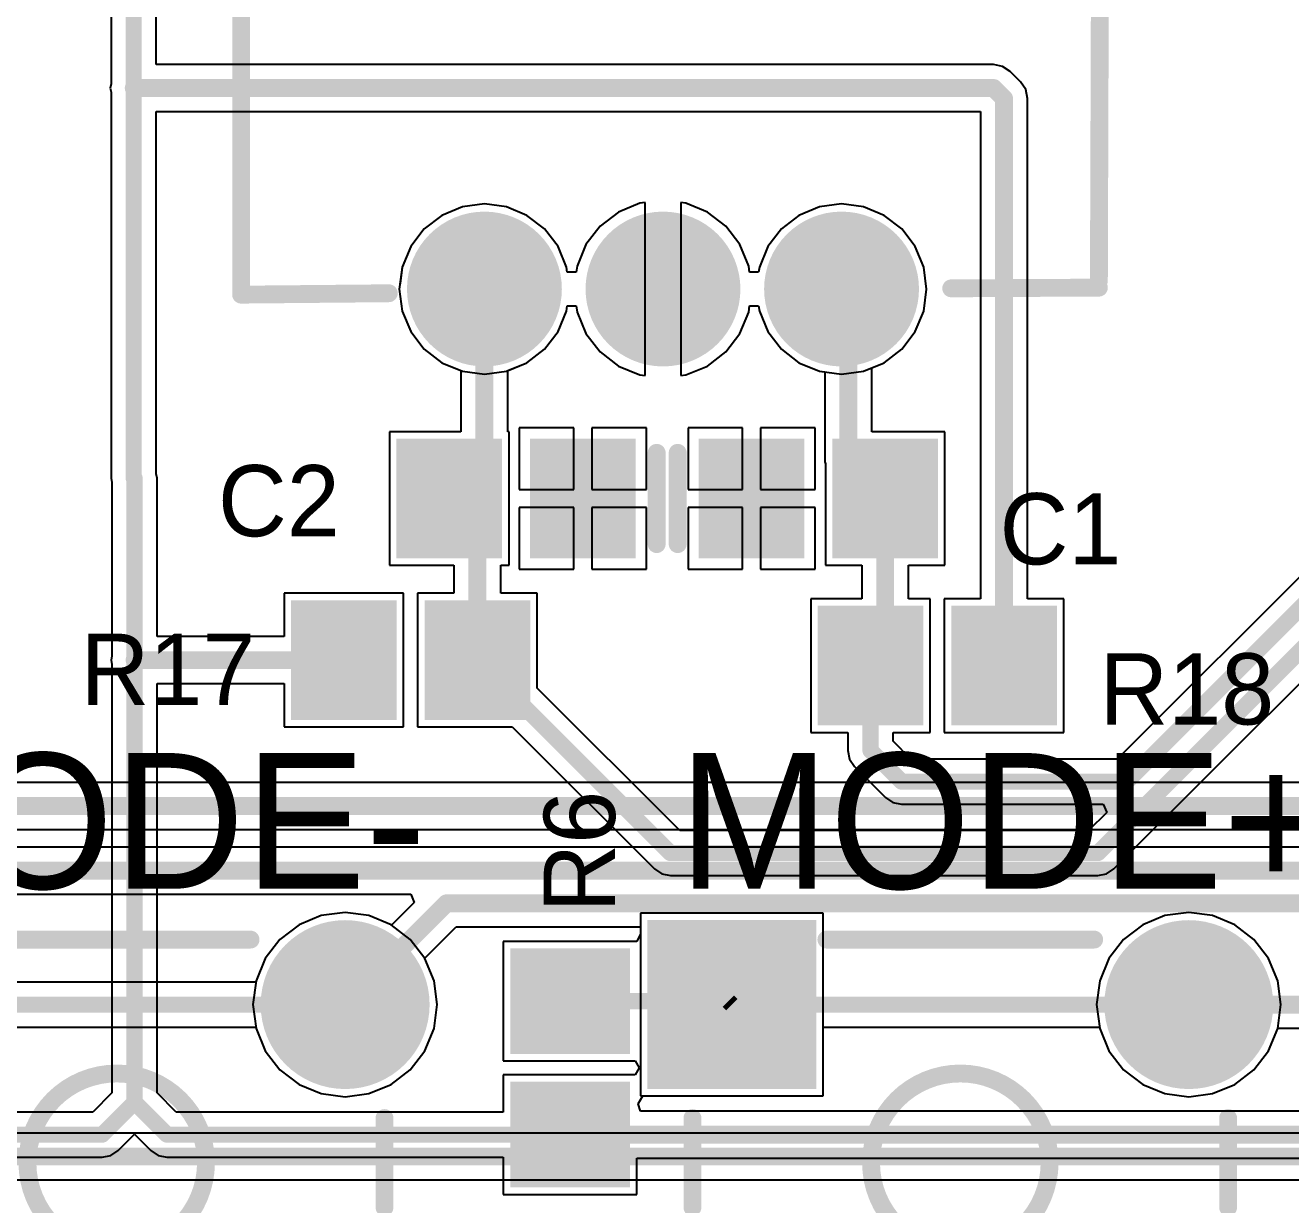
# Model space of a CAD drawing. Header units: millimetres. Extents: x -0.4 to 7.76, y -3.34 to 0.42.
# Drawn here: x 1.237 to 1.946, y -1.995 to -1.334 of the extents above; entities that cross this region are included whole.
import ezdxf

# ---------------------------------------------------------------- set-up
doc = ezdxf.new("R2010")
doc.units = ezdxf.units.MM
doc.header["$MEASUREMENT"] = 0
for name, color, linetype in [('BottomLayer', 5, 'Continuous'), ('BottomSolder', 6, 'Continuous'), ('MultiLayer', 9, 'Continuous'), ('PadHoleLayer', 156, 'Continuous'), ('TopLayer', 1, 'Continuous'), ('TopOverlay', 2, 'Continuous'), ('TopPaste', 8, 'Continuous'), ('TopSolder', 216, 'Continuous')]:
    doc.layers.add(name, color=color, linetype=linetype)

# ---------------------------------------------------------------- blocks, each defined once
blk = doc.blocks.new('PTS645SK50LFS_10')
at = {"layer": 'BottomLayer', "const_width": 0.04331}
for points in [[(0.1063, 0.08858, 1), (0.14961, 0.08858, 1)], [(-0.14961, -0.08858, 1), (-0.1063, -0.08858, 1)], [(0.1063, -0.08858, 1), (0.14961, -0.08858, 1)]]:
    blk.add_lwpolyline(points, format="xyb", close=True, dxfattribs=at)
at = {"layer": 'BottomLayer'}
blk.add_solid([(-0.17126, 0.04528), (-0.08465, 0.04528), (-0.17126, 0.13189), (-0.08465, 0.13189)], dxfattribs=at)
at = {"layer": 'BottomSolder', "const_width": 0.04731}
for points in [[(0.1043, 0.08858, 1), (0.15161, 0.08858, 1)], [(-0.15161, -0.08858, 1), (-0.1043, -0.08858, 1)], [(0.1043, -0.08858, 1), (0.15161, -0.08858, 1)]]:
    blk.add_lwpolyline(points, format="xyb", close=True, dxfattribs=at)
at = {"layer": 'BottomSolder'}
blk.add_solid([(-0.17526, 0.04128), (-0.08065, 0.04128), (-0.17526, 0.13589), (-0.08065, 0.13589)], dxfattribs=at)
at = {"layer": 'MultiLayer', "const_width": 0.04331}
for points in [[(0.1063, 0.08858, 1), (0.14961, 0.08858, 1)], [(-0.14961, -0.08858, 1), (-0.1063, -0.08858, 1)], [(0.1063, -0.08858, 1), (0.14961, -0.08858, 1)]]:
    blk.add_lwpolyline(points, format="xyb", close=True, dxfattribs=at)
at = {"layer": 'MultiLayer'}
blk.add_solid([(-0.17126, 0.04528), (-0.08465, 0.04528), (-0.17126, 0.13189), (-0.08465, 0.13189)], dxfattribs=at)
at = {"layer": 'PadHoleLayer', "const_width": 0.01969}
for points in [[(-0.1378, 0.08858, 1), (-0.11811, 0.08858, 1)], [(0.11811, 0.08858, 1), (0.1378, 0.08858, 1)], [(-0.1378, -0.08858, 1), (-0.11811, -0.08858, 1)], [(0.11811, -0.08858, 1), (0.1378, -0.08858, 1)]]:
    blk.add_lwpolyline(points, format="xyb", close=True, dxfattribs=at)
at = {"layer": 'TopLayer', "const_width": 0.04331}
for points in [[(0.1063, 0.08858, 1), (0.14961, 0.08858, 1)], [(-0.14961, -0.08858, 1), (-0.1063, -0.08858, 1)], [(0.1063, -0.08858, 1), (0.14961, -0.08858, 1)]]:
    blk.add_lwpolyline(points, format="xyb", close=True, dxfattribs=at)
at = {"layer": 'TopLayer'}
blk.add_solid([(-0.17126, 0.04528), (-0.08465, 0.04528), (-0.17126, 0.13189), (-0.08465, 0.13189)], dxfattribs=at)
at = {"layer": 'TopOverlay', "const_width": 0.01}
for points in [[(-0.07498, 0.125), (0.07498, 0.125)], [(-0.14999, -0.02501), (-0.14999, 0.02501)], [(0.14999, -0.02501), (0.14999, 0.02501)], [(-0.07498, -0.12498), (0.07498, -0.12498)]]:
    blk.add_lwpolyline(points, dxfattribs=at)
at = {"layer": 'TopOverlay'}
for points, const_width in [([(-0.07748, 0.125, 1), (-0.07248, 0.125, 1)], 0.005), ([(0.07248, 0.125, 1), (0.07748, 0.125, 1)], 0.005), ([(0.05002, -0.00001, 1), (-0.04998, -0.00001, 1)], 0.01), ([(-0.15249, 0.02501, 1), (-0.14749, 0.02501, 1)], 0.005), ([(0.14749, 0.02501, 1), (0.15249, 0.02501, 1)], 0.005), ([(-0.05248, -0.00001, 1), (-0.04748, -0.00001, 1)], 0.005), ([(0.04752, -0.00001, 1), (0.05252, -0.00001, 1)], 0.005), ([(-0.15249, -0.02501, 1), (-0.14749, -0.02501, 1)], 0.005), ([(0.14749, -0.02501, 1), (0.15249, -0.02501, 1)], 0.005), ([(-0.07748, -0.12498, 1), (-0.07248, -0.12498, 1)], 0.005), ([(0.07248, -0.12498, 1), (0.07748, -0.12498, 1)], 0.005)]:
    blk.add_lwpolyline(points, format="xyb", close=True, dxfattribs=dict(at, const_width=const_width))
at = {"layer": 'TopSolder', "const_width": 0.04731}
for points in [[(0.1043, 0.08858, 1), (0.15161, 0.08858, 1)], [(-0.15161, -0.08858, 1), (-0.1043, -0.08858, 1)], [(0.1043, -0.08858, 1), (0.15161, -0.08858, 1)]]:
    blk.add_lwpolyline(points, format="xyb", close=True, dxfattribs=at)
at = {"layer": 'TopSolder'}
blk.add_solid([(-0.17526, 0.04128), (-0.08065, 0.04128), (-0.17526, 0.13589), (-0.08065, 0.13589)], dxfattribs=at)
blk = doc.blocks.new('PEC12_16')
at = {"layer": 'BottomLayer', "const_width": 0.03937}
for points in [[(-0.11575, 0.2875, 1), (-0.07638, 0.2875, 1)], [(-0.01575, 0.2875, 1), (0.02362, 0.2875, 1)], [(0.08425, 0.2875, 1), (0.12362, 0.2875, 1)], [(-0.11575, -0.2875, 1), (-0.07638, -0.2875, 1)], [(0.08425, -0.2875, 1), (0.12362, -0.2875, 1)]]:
    blk.add_lwpolyline(points, format="xyb", close=True, dxfattribs=at)
at = {"layer": 'BottomLayer'}
for points in [[(-0.28937, -0.06171), (-0.19094, -0.06171), (-0.28937, 0.03671), (-0.19094, 0.03671)], [(0.19094, -0.06171), (0.28937, -0.06171), (0.19094, 0.03671), (0.28937, 0.03671)]]:
    blk.add_solid(points, dxfattribs=at)
at = {"layer": 'BottomSolder', "const_width": 0.04337}
for points in [[(-0.11775, 0.2875, 1), (-0.07438, 0.2875, 1)], [(-0.01775, 0.2875, 1), (0.02562, 0.2875, 1)], [(0.08225, 0.2875, 1), (0.12562, 0.2875, 1)], [(-0.11775, -0.2875, 1), (-0.07438, -0.2875, 1)], [(0.08225, -0.2875, 1), (0.12562, -0.2875, 1)]]:
    blk.add_lwpolyline(points, format="xyb", close=True, dxfattribs=at)
at = {"layer": 'BottomSolder'}
for points in [[(-0.29337, -0.06571), (-0.18694, -0.06571), (-0.29337, 0.04071), (-0.18694, 0.04071)], [(0.18694, -0.06571), (0.29337, -0.06571), (0.18694, 0.04071), (0.29337, 0.04071)]]:
    blk.add_solid(points, dxfattribs=at)
at = {"layer": 'MultiLayer', "const_width": 0.03937}
for points in [[(-0.11575, 0.2875, 1), (-0.07638, 0.2875, 1)], [(-0.01575, 0.2875, 1), (0.02362, 0.2875, 1)], [(0.08425, 0.2875, 1), (0.12362, 0.2875, 1)], [(-0.11575, -0.2875, 1), (-0.07638, -0.2875, 1)], [(0.08425, -0.2875, 1), (0.12362, -0.2875, 1)]]:
    blk.add_lwpolyline(points, format="xyb", close=True, dxfattribs=at)
at = {"layer": 'MultiLayer'}
for points in [[(-0.28937, -0.06171), (-0.19094, -0.06171), (-0.28937, 0.03671), (-0.19094, 0.03671)], [(0.19094, -0.06171), (0.28937, -0.06171), (0.19094, 0.03671), (0.28937, 0.03671)]]:
    blk.add_solid(points, dxfattribs=at)
at = {"layer": 'PadHoleLayer', "const_width": 0.02165}
for points in [[(-0.10689, 0.2875, 1), (-0.08524, 0.2875, 1)], [(-0.00689, 0.2875, 1), (0.01476, 0.2875, 1)], [(0.09311, 0.2875, 1), (0.11476, 0.2875, 1)], [(-0.10689, -0.2875, 1), (-0.08524, -0.2875, 1)], [(0.09311, -0.2875, 1), (0.11476, -0.2875, 1)]]:
    blk.add_lwpolyline(points, format="xyb", close=True, dxfattribs=at)
at = {"layer": 'PadHoleLayer', "const_width": 0.01969}
for points in [[(-0.23031, -0.04203), (-0.25, -0.04203), (-0.25, 0.01703), (-0.23031, 0.01703)], [(0.25, -0.04203), (0.23031, -0.04203), (0.23031, 0.01703), (0.25, 0.01703)]]:
    blk.add_lwpolyline(points, close=True, dxfattribs=at)
at = {"layer": 'TopLayer', "const_width": 0.03937}
for points in [[(-0.11575, 0.2875, 1), (-0.07638, 0.2875, 1)], [(-0.01575, 0.2875, 1), (0.02362, 0.2875, 1)], [(0.08425, 0.2875, 1), (0.12362, 0.2875, 1)], [(-0.11575, -0.2875, 1), (-0.07638, -0.2875, 1)], [(0.08425, -0.2875, 1), (0.12362, -0.2875, 1)]]:
    blk.add_lwpolyline(points, format="xyb", close=True, dxfattribs=at)
at = {"layer": 'TopLayer'}
for points in [[(-0.28937, -0.06171), (-0.19094, -0.06171), (-0.28937, 0.03671), (-0.19094, 0.03671)], [(0.19094, -0.06171), (0.28937, -0.06171), (0.19094, 0.03671), (0.28937, 0.03671)]]:
    blk.add_solid(points, dxfattribs=at)
at = {"layer": 'TopOverlay', "const_width": 0.01}
for points in [[(-0.23624, 0.28673), (-0.24018, 0.28673)], [(-0.15748, 0.28712), (-0.23624, 0.28673)], [(0.24018, 0.29065), (0.15748, 0.28987)], [(0.24018, 0.29065), (0.24018, 0.05906)], [(-0.24018, 0.28281), (-0.24093, 0.05906)], [(-0.23977, -0.08661), (-0.24018, -0.2881)], [(0.24093, -0.08661), (0.24018, -0.2881)], [(-0.15748, -0.2881), (-0.24018, -0.2881)], [(0.03937, -0.2881), (-0.0315, -0.2881)], [(0.24018, -0.2881), (0.16929, -0.2881)]]:
    blk.add_lwpolyline(points, dxfattribs=at)
at = {"layer": 'TopOverlay'}
for points, const_width in [([(-0.24268, 0.28673, 1), (-0.23768, 0.28673, 1)], 0.005), ([(-0.23874, 0.28673, 1), (-0.23374, 0.28673, 1)], 0.005), ([(-0.23874, 0.28673, 1), (-0.23374, 0.28673, 1)], 0.005), ([(-0.15998, 0.28712, 1), (-0.15498, 0.28712, 1)], 0.005), ([(0.15498, 0.28987, 1), (0.15998, 0.28987, 1)], 0.005), ([(0.23768, 0.29065, 1), (0.24268, 0.29065, 1)], 0.005), ([(0.23768, 0.29065, 1), (0.24268, 0.29065, 1)], 0.005), ([(-0.24268, 0.28281, 1), (-0.23768, 0.28281, 1)], 0.005), ([(-0.24343, 0.05906, 1), (-0.23843, 0.05906, 1)], 0.005), ([(0.07722, -0.0133, 1), (-0.07242, -0.0133, 1)], 0.01), ([(0.23768, 0.05906, 1), (0.24268, 0.05906, 1)], 0.005), ([(-0.07492, -0.0133, 1), (-0.06992, -0.0133, 1)], 0.005), ([(0.07472, -0.0133, 1), (0.07972, -0.0133, 1)], 0.005), ([(-0.24227, -0.08661, 1), (-0.23727, -0.08661, 1)], 0.005), ([(0.23843, -0.08661, 1), (0.24343, -0.08661, 1)], 0.005), ([(-0.24268, -0.2881, 1), (-0.23768, -0.2881, 1)], 0.005), ([(-0.24268, -0.2881, 1), (-0.23768, -0.2881, 1)], 0.005), ([(-0.15998, -0.2881, 1), (-0.15498, -0.2881, 1)], 0.005), ([(-0.034, -0.2881, 1), (-0.029, -0.2881, 1)], 0.005), ([(0.03687, -0.2881, 1), (0.04187, -0.2881, 1)], 0.005), ([(0.16679, -0.2881, 1), (0.17179, -0.2881, 1)], 0.005), ([(0.23768, -0.2881, 1), (0.24268, -0.2881, 1)], 0.005), ([(0.23768, -0.2881, 1), (0.24268, -0.2881, 1)], 0.005)]:
    blk.add_lwpolyline(points, format="xyb", close=True, dxfattribs=dict(at, const_width=const_width))
at = {"layer": 'TopSolder', "const_width": 0.04337}
for points in [[(-0.11775, 0.2875, 1), (-0.07438, 0.2875, 1)], [(-0.01775, 0.2875, 1), (0.02562, 0.2875, 1)], [(0.08225, 0.2875, 1), (0.12562, 0.2875, 1)], [(-0.11775, -0.2875, 1), (-0.07438, -0.2875, 1)], [(0.08225, -0.2875, 1), (0.12562, -0.2875, 1)]]:
    blk.add_lwpolyline(points, format="xyb", close=True, dxfattribs=at)
at = {"layer": 'TopSolder'}
for points in [[(-0.29337, -0.06571), (-0.18694, -0.06571), (-0.29337, 0.04071), (-0.18694, 0.04071)], [(0.18694, -0.06571), (0.29337, -0.06571), (0.18694, 0.04071), (0.29337, 0.04071)]]:
    blk.add_solid(points, dxfattribs=at)
blk = doc.blocks.new('CAP_0805_22')
at = {"layer": 'TopLayer'}
for points in [[(-0.05511, -0.02953), (-0.00392, -0.02953), (-0.05511, 0.02953), (-0.00392, 0.02953)], [(0.0197, -0.02953), (0.07088, -0.02953), (0.0197, 0.02953), (0.07088, 0.02953)]]:
    blk.add_solid(points, dxfattribs=at)
at = {"layer": 'TopOverlay', "const_width": 0.01}
blk.add_lwpolyline([(-0.07088, -0.02557), (-0.07088, 0.02557)], dxfattribs=at)
at = {"layer": 'TopOverlay', "const_width": 0.005}
for points in [[(-0.07338, 0.02557, 1), (-0.06838, 0.02557, 1)], [(-0.07338, -0.02557, 1), (-0.06838, -0.02557, 1)]]:
    blk.add_lwpolyline(points, format="xyb", close=True, dxfattribs=at)
at = {"layer": 'TopPaste'}
for points in [[(-0.05511, -0.02953), (-0.00392, -0.02953), (-0.05511, 0.02953), (-0.00392, 0.02953)], [(0.0197, -0.02953), (0.07088, -0.02953), (0.0197, 0.02953), (0.07088, 0.02953)]]:
    blk.add_solid(points, dxfattribs=at)
at = {"layer": 'TopSolder'}
for points in [[(-0.05911, -0.03353), (0.00008, -0.03353), (-0.05911, 0.03353), (0.00008, 0.03353)], [(0.0157, -0.03353), (0.07488, -0.03353), (0.0157, 0.03353), (0.07488, 0.03353)]]:
    blk.add_solid(points, dxfattribs=at)
blk = doc.blocks.new('RES_0805_24')
at = {"layer": 'TopLayer'}
for points in [[(-0.06299, -0.02953), (-0.01181, -0.02953), (-0.06299, 0.02953), (-0.01181, 0.02953)], [(0.01181, -0.02953), (0.06299, -0.02953), (0.01181, 0.02953), (0.06299, 0.02953)]]:
    blk.add_solid(points, dxfattribs=at)
at = {"layer": 'TopPaste'}
for points in [[(-0.06299, -0.02953), (-0.01181, -0.02953), (-0.06299, 0.02953), (-0.01181, 0.02953)], [(0.01181, -0.02953), (0.06299, -0.02953), (0.01181, 0.02953), (0.06299, 0.02953)]]:
    blk.add_solid(points, dxfattribs=at)
at = {"layer": 'TopSolder'}
for points in [[(-0.06699, -0.03353), (-0.00781, -0.03353), (-0.06699, 0.03353), (-0.00781, 0.03353)], [(0.00781, -0.03353), (0.06699, -0.03353), (0.00781, 0.03353), (0.06699, 0.03353)]]:
    blk.add_solid(points, dxfattribs=at)
blk = doc.blocks.new('PTS645SK50LFS_48')
at = {"layer": 'BottomLayer', "const_width": 0.04331}
for points in [[(0.1063, 0.08858, 1), (0.14961, 0.08858, 1)], [(-0.14961, -0.08858, 1), (-0.1063, -0.08858, 1)], [(0.1063, -0.08858, 1), (0.14961, -0.08858, 1)]]:
    blk.add_lwpolyline(points, format="xyb", close=True, dxfattribs=at)
at = {"layer": 'BottomLayer'}
blk.add_solid([(-0.17126, 0.04528), (-0.08464, 0.04528), (-0.17126, 0.13189), (-0.08464, 0.13189)], dxfattribs=at)
at = {"layer": 'BottomSolder', "const_width": 0.04731}
for points in [[(0.1043, 0.08858, 1), (0.15161, 0.08858, 1)], [(-0.15161, -0.08858, 1), (-0.1043, -0.08858, 1)], [(0.1043, -0.08858, 1), (0.15161, -0.08858, 1)]]:
    blk.add_lwpolyline(points, format="xyb", close=True, dxfattribs=at)
at = {"layer": 'BottomSolder'}
blk.add_solid([(-0.17526, 0.04128), (-0.08064, 0.04128), (-0.17526, 0.13589), (-0.08064, 0.13589)], dxfattribs=at)
at = {"layer": 'MultiLayer', "const_width": 0.04331}
for points in [[(0.1063, 0.08858, 1), (0.14961, 0.08858, 1)], [(-0.14961, -0.08858, 1), (-0.1063, -0.08858, 1)], [(0.1063, -0.08858, 1), (0.14961, -0.08858, 1)]]:
    blk.add_lwpolyline(points, format="xyb", close=True, dxfattribs=at)
at = {"layer": 'MultiLayer'}
blk.add_solid([(-0.17126, 0.04528), (-0.08464, 0.04528), (-0.17126, 0.13189), (-0.08464, 0.13189)], dxfattribs=at)
at = {"layer": 'PadHoleLayer', "const_width": 0.01969}
for points in [[(-0.13779, 0.08858, 1), (-0.11811, 0.08858, 1)], [(0.11811, 0.08858, 1), (0.13779, 0.08858, 1)], [(-0.1378, -0.08858, 1), (-0.11811, -0.08858, 1)], [(0.11811, -0.08858, 1), (0.1378, -0.08858, 1)]]:
    blk.add_lwpolyline(points, format="xyb", close=True, dxfattribs=at)
at = {"layer": 'TopLayer', "const_width": 0.04331}
for points in [[(0.1063, 0.08858, 1), (0.14961, 0.08858, 1)], [(-0.14961, -0.08858, 1), (-0.1063, -0.08858, 1)], [(0.1063, -0.08858, 1), (0.14961, -0.08858, 1)]]:
    blk.add_lwpolyline(points, format="xyb", close=True, dxfattribs=at)
at = {"layer": 'TopLayer'}
blk.add_solid([(-0.17126, 0.04528), (-0.08464, 0.04528), (-0.17126, 0.13189), (-0.08464, 0.13189)], dxfattribs=at)
at = {"layer": 'TopOverlay', "const_width": 0.01}
for points in [[(-0.07498, 0.125), (0.07498, 0.125)], [(-0.14999, -0.02501), (-0.14999, 0.02501)], [(0.14999, -0.02501), (0.14999, 0.02501)], [(-0.07498, -0.12498), (0.07498, -0.12498)]]:
    blk.add_lwpolyline(points, dxfattribs=at)
at = {"layer": 'TopOverlay'}
for points, const_width in [([(-0.07748, 0.125, 1), (-0.07248, 0.125, 1)], 0.005), ([(0.07248, 0.125, 1), (0.07748, 0.125, 1)], 0.005), ([(0.05002, -0.00001, 1), (-0.04998, -0.00001, 1)], 0.01), ([(-0.15249, 0.02501, 1), (-0.14749, 0.02501, 1)], 0.005), ([(0.14749, 0.02501, 1), (0.15249, 0.02501, 1)], 0.005), ([(-0.05248, -0.00001, 1), (-0.04748, -0.00001, 1)], 0.005), ([(0.04752, -0.00001, 1), (0.05252, -0.00001, 1)], 0.005), ([(-0.15249, -0.02501, 1), (-0.14749, -0.02501, 1)], 0.005), ([(0.14749, -0.02501, 1), (0.15249, -0.02501, 1)], 0.005), ([(-0.07748, -0.12498, 1), (-0.07248, -0.12498, 1)], 0.005), ([(0.07248, -0.12498, 1), (0.07748, -0.12498, 1)], 0.005)]:
    blk.add_lwpolyline(points, format="xyb", close=True, dxfattribs=dict(at, const_width=const_width))
at = {"layer": 'TopSolder', "const_width": 0.04731}
for points in [[(0.1043, 0.08858, 1), (0.15161, 0.08858, 1)], [(-0.15161, -0.08858, 1), (-0.1043, -0.08858, 1)], [(0.1043, -0.08858, 1), (0.15161, -0.08858, 1)]]:
    blk.add_lwpolyline(points, format="xyb", close=True, dxfattribs=at)
at = {"layer": 'TopSolder'}
blk.add_solid([(-0.17526, 0.04128), (-0.08064, 0.04128), (-0.17526, 0.13589), (-0.08064, 0.13589)], dxfattribs=at)
blk = doc.blocks.new('CAP_0805_50')
at = {"layer": 'TopLayer'}
for points in [[(-0.05511, -0.02953), (-0.00393, -0.02953), (-0.05511, 0.02953), (-0.00393, 0.02953)], [(0.0197, -0.02953), (0.07088, -0.02953), (0.0197, 0.02953), (0.07088, 0.02953)]]:
    blk.add_solid(points, dxfattribs=at)
at = {"layer": 'TopOverlay', "const_width": 0.01}
blk.add_lwpolyline([(-0.07088, 0.02557), (-0.07088, -0.02557)], dxfattribs=at)
at = {"layer": 'TopOverlay', "const_width": 0.005}
for points in [[(-0.07338, 0.02557, 1), (-0.06838, 0.02557, 1)], [(-0.07338, -0.02557, 1), (-0.06838, -0.02557, 1)]]:
    blk.add_lwpolyline(points, format="xyb", close=True, dxfattribs=at)
at = {"layer": 'TopPaste'}
for points in [[(-0.05511, -0.02953), (-0.00393, -0.02953), (-0.05511, 0.02953), (-0.00393, 0.02953)], [(0.0197, -0.02953), (0.07088, -0.02953), (0.0197, 0.02953), (0.07088, 0.02953)]]:
    blk.add_solid(points, dxfattribs=at)
at = {"layer": 'TopSolder'}
for points in [[(-0.05911, -0.03353), (0.00007, -0.03353), (-0.05911, 0.03353), (0.00007, 0.03353)], [(0.0157, -0.03353), (0.07488, -0.03353), (0.0157, 0.03353), (0.07488, 0.03353)]]:
    blk.add_solid(points, dxfattribs=at)
blk = doc.blocks.new('RES_0805_58')
at = {"layer": 'TopLayer'}
for points in [[(-0.06299, -0.02953), (-0.01181, -0.02953), (-0.06299, 0.02953), (-0.01181, 0.02953)], [(0.01181, -0.02953), (0.06299, -0.02953), (0.01181, 0.02953), (0.06299, 0.02953)]]:
    blk.add_solid(points, dxfattribs=at)
at = {"layer": 'TopPaste'}
for points in [[(-0.06299, -0.02953), (-0.01181, -0.02953), (-0.06299, 0.02953), (-0.01181, 0.02953)], [(0.01181, -0.02953), (0.06299, -0.02953), (0.01181, 0.02953), (0.06299, 0.02953)]]:
    blk.add_solid(points, dxfattribs=at)
at = {"layer": 'TopSolder'}
for points in [[(-0.06699, -0.03353), (-0.00781, -0.03353), (-0.06699, 0.03353), (-0.00781, 0.03353)], [(0.00781, -0.03353), (0.06699, -0.03353), (0.00781, 0.03353), (0.06699, 0.03353)]]:
    blk.add_solid(points, dxfattribs=at)
blk = doc.blocks.new('RES_0805_59')
at = {"layer": 'TopLayer'}
for points in [[(-0.06299, -0.02953), (-0.01181, -0.02953), (-0.06299, 0.02953), (-0.01181, 0.02953)], [(0.01181, -0.02953), (0.06299, -0.02953), (0.01181, 0.02953), (0.06299, 0.02953)]]:
    blk.add_solid(points, dxfattribs=at)
at = {"layer": 'TopPaste'}
for points in [[(-0.06299, -0.02953), (-0.01181, -0.02953), (-0.06299, 0.02953), (-0.01181, 0.02953)], [(0.01181, -0.02953), (0.06299, -0.02953), (0.01181, 0.02953), (0.06299, 0.02953)]]:
    blk.add_solid(points, dxfattribs=at)
at = {"layer": 'TopSolder'}
for points in [[(-0.06699, -0.03353), (-0.00781, -0.03353), (-0.06699, 0.03353), (-0.00781, 0.03353)], [(0.00781, -0.03353), (0.06699, -0.03353), (0.00781, 0.03353), (0.06699, 0.03353)]]:
    blk.add_solid(points, dxfattribs=at)

msp = doc.modelspace()

# ---------------------------------------------------------------- linework, layer by layer
at = {"layer": 'BottomLayer'}
for p, q in [((1.48178, -1.4357), (1.47028, -1.44046)), ((1.49411, -1.43408), (1.48178, -1.4357)), ((1.50644, -1.4357), (1.49411, -1.43408)), ((1.51794, -1.44046), (1.50644, -1.4357)), ((1.58122, -1.43363), (1.56921, -1.43861)), ((1.58411, -1.43325), (1.58122, -1.43363)), ((1.58411, -1.48173), (1.58411, -1.43325)), ((1.607, -1.43363), (1.60411, -1.43325)), ((1.60411, -1.43325), (1.60411, -1.48173)), ((1.61901, -1.43861), (1.607, -1.43363)), ((1.68178, -1.4357), (1.67028, -1.44046)), ((1.69411, -1.43408), (1.68178, -1.4357)), ((1.70644, -1.4357), (1.69411, -1.43408)), ((1.71794, -1.44046), (1.70644, -1.4357)), ((1.47028, -1.44046), (1.46042, -1.44804)), ((1.52781, -1.44804), (1.51794, -1.44046)), ((1.56921, -1.43861), (1.5589, -1.44652)), ((1.62932, -1.44652), (1.61901, -1.43861)), ((1.67028, -1.44046), (1.66042, -1.44804)), ((1.72781, -1.44804), (1.71794, -1.44046)), ((1.46042, -1.44804), (1.45284, -1.45791)), ((1.53538, -1.45791), (1.52781, -1.44804)), ((1.5589, -1.44652), (1.55099, -1.45683)), ((1.63723, -1.45683), (1.62932, -1.44652)), ((1.66042, -1.44804), (1.65284, -1.45791)), ((1.73538, -1.45791), (1.72781, -1.44804)), ((1.45284, -1.45791), (1.44808, -1.4694)), ((1.54014, -1.4694), (1.53538, -1.45791)), ((1.55099, -1.45683), (1.54601, -1.46884)), ((1.64221, -1.46884), (1.63723, -1.45683)), ((1.65284, -1.45791), (1.64808, -1.4694)), ((1.74014, -1.4694), (1.73538, -1.45791)), ((1.44808, -1.4694), (1.44646, -1.48173)), ((1.54052, -1.47227), (1.54014, -1.4694)), ((1.54556, -1.47227), (1.54052, -1.47227)), ((1.54601, -1.46884), (1.54556, -1.47227)), ((1.64266, -1.47227), (1.64221, -1.46884)), ((1.6477, -1.47227), (1.64266, -1.47227)), ((1.64808, -1.4694), (1.6477, -1.47227)), ((1.74176, -1.48173), (1.74014, -1.4694)), ((1.44646, -1.48173), (1.44808, -1.49407)), ((1.58411, -1.53021), (1.58411, -1.48173)), ((1.60411, -1.48173), (1.60411, -1.53021)), ((1.74014, -1.49407), (1.74176, -1.48173)), ((1.44808, -1.49407), (1.45284, -1.50556)), ((1.53538, -1.50556), (1.54014, -1.49407)), ((1.54014, -1.49407), (1.54052, -1.49119)), ((1.54052, -1.49119), (1.54556, -1.49119)), ((1.54556, -1.49119), (1.54601, -1.49462)), ((1.54601, -1.49462), (1.55099, -1.50663)), ((1.63723, -1.50663), (1.64221, -1.49462)), ((1.64221, -1.49462), (1.64266, -1.49119)), ((1.64266, -1.49119), (1.6477, -1.49119)), ((1.6477, -1.49119), (1.64808, -1.49407)), ((1.64808, -1.49407), (1.65284, -1.50556)), ((1.73538, -1.50556), (1.74014, -1.49407)), ((1.45284, -1.50556), (1.46042, -1.51543)), ((1.52781, -1.51543), (1.53538, -1.50556)), ((1.55099, -1.50663), (1.5589, -1.51694)), ((1.62932, -1.51694), (1.63723, -1.50663)), ((1.65284, -1.50556), (1.66042, -1.51543)), ((1.72781, -1.51543), (1.73538, -1.50556)), ((1.46042, -1.51543), (1.47028, -1.523)), ((1.51794, -1.523), (1.52781, -1.51543)), ((1.66042, -1.51543), (1.67028, -1.523)), ((1.71794, -1.523), (1.72781, -1.51543)), ((1.47028, -1.523), (1.48178, -1.52776)), ((1.50644, -1.52776), (1.51794, -1.523)), ((1.5589, -1.51694), (1.56921, -1.52486)), ((1.61901, -1.52486), (1.62932, -1.51694)), ((1.67028, -1.523), (1.68178, -1.52776)), ((1.70644, -1.52776), (1.71794, -1.523)), ((1.48178, -1.52776), (1.49411, -1.52938)), ((1.49411, -1.52938), (1.50644, -1.52776)), ((1.56921, -1.52486), (1.58122, -1.52983)), ((1.58122, -1.52983), (1.58411, -1.53021)), ((1.60411, -1.53021), (1.607, -1.52983)), ((1.607, -1.52983), (1.61901, -1.52486)), ((1.68178, -1.52776), (1.69411, -1.52938)), ((1.69411, -1.52938), (1.70644, -1.52776)), ((1.9863, -1.75825), (0.58246, -1.75825)), ((0.58789, -1.7845), (1.99174, -1.7845)), ((2.04237, -1.79447), (1.01868, -1.79447)), ((1.02411, -1.82072), (1.4529, -1.82072)), ((1.4529, -1.82072), (1.45481, -1.82534)), ((1.45481, -1.82534), (1.44212, -1.83804)), ((1.40276, -1.83273), (1.39031, -1.83789)), ((1.41612, -1.83098), (1.40276, -1.83273)), ((1.42948, -1.83273), (1.41612, -1.83098)), ((1.44193, -1.83789), (1.42948, -1.83273)), ((1.39031, -1.83789), (1.37961, -1.8461)), ((1.44212, -1.83804), (1.44193, -1.83789)), ((1.46068, -1.8566), (1.47829, -1.83898)), ((1.47829, -1.83898), (1.58147, -1.83898)), ((1.58147, -1.83898), (1.58147, -1.93378)), ((1.37961, -1.8461), (1.37141, -1.85679)), ((1.46082, -1.85679), (1.46068, -1.8566)), ((1.37141, -1.85679), (1.36625, -1.86924)), ((1.46598, -1.86924), (1.46082, -1.85679)), ((1.36616, -1.86995), (1.21139, -1.86995)), ((1.36625, -1.86924), (1.36616, -1.86995)), ((1.46774, -1.8826), (1.46598, -1.86924)), ((1.46598, -1.89596), (1.46774, -1.8826)), ((1.21139, -1.89524), (1.36616, -1.89524)), ((1.36616, -1.89524), (1.36625, -1.89596)), ((1.36625, -1.89596), (1.37141, -1.90841)), ((1.46082, -1.90841), (1.46598, -1.89596)), ((1.68383, -1.93378), (1.68383, -1.89524)), ((1.68383, -1.89524), (1.8386, -1.89524)), ((1.8386, -1.89524), (1.8387, -1.89596)), ((1.8387, -1.89596), (1.84385, -1.90841)), ((1.93327, -1.90841), (1.93842, -1.89596)), ((1.93842, -1.89596), (1.93845, -1.89572)), ((1.93845, -1.89572), (2.05837, -1.89572)), ((1.37141, -1.90841), (1.37961, -1.9191)), ((1.45262, -1.9191), (1.46082, -1.90841)), ((1.84385, -1.90841), (1.85206, -1.9191)), ((1.92506, -1.9191), (1.93327, -1.90841)), ((1.37961, -1.9191), (1.39031, -1.9273)), ((1.44193, -1.9273), (1.45262, -1.9191)), ((1.85206, -1.9191), (1.86275, -1.9273)), ((1.91437, -1.9273), (1.92506, -1.9191)), ((1.39031, -1.9273), (1.40276, -1.93246)), ((1.42948, -1.93246), (1.44193, -1.9273)), ((1.86275, -1.9273), (1.8752, -1.93246)), ((1.90192, -1.93246), (1.91437, -1.9273)), ((1.40276, -1.93246), (1.41612, -1.93422)), ((1.41612, -1.93422), (1.42948, -1.93246)), ((1.58147, -1.93378), (1.68383, -1.93378)), ((1.8752, -1.93246), (1.88856, -1.93422)), ((1.88856, -1.93422), (1.90192, -1.93246)), ((2.01037, -1.95455), (0.60273, -1.95455)), ((0.60817, -1.9808), (2.00562, -1.9808))]:
    msp.add_line(p, q, dxfattribs=at)
for points, const_width in [([(0.58246, -1.77138), (1.99174, -1.77138)], 0.01), ([(1.01868, -1.8076), (2.04781, -1.8076)], 0.01), ([(1.41612, -1.8826), (1.47286, -1.82586)], 0.01), ([(1.47286, -1.82586), (2.08956, -1.82586)], 0.01), ([(1.88856, -1.8826), (2.05837, -1.8826)], 0.01), ([(1.16021, -1.8826), (1.41612, -1.8826)], 0.00906), ([(1.63265, -1.8826), (1.88856, -1.8826)], 0.00906), ([(0.60273, -1.96768), (2.0158, -1.96768)], 0.01)]:
    msp.add_lwpolyline(points, dxfattribs=dict(at, const_width=const_width))
for points, const_width in [([(1.47036, -1.82586, 1), (1.47536, -1.82586, 1)], 0.005), ([(1.47036, -1.82586, 1), (1.47536, -1.82586, 1)], 0.005), ([(1.41362, -1.8826, 1), (1.41862, -1.8826, 1)], 0.005), ([(1.88606, -1.8826, 1), (1.89106, -1.8826, 1)], 0.005), ([(1.41385, -1.8826, 1), (1.41838, -1.8826, 1)], 0.00453), ([(1.63039, -1.8826, 1), (1.63492, -1.8826, 1)], 0.00453), ([(1.8863, -1.8826, 1), (1.89082, -1.8826, 1)], 0.00453)]:
    msp.add_lwpolyline(points, format="xyb", close=True, dxfattribs=dict(at, const_width=const_width))
at = {"layer": 'TopLayer'}
for p, q in [((1.31038, -1.35599), (1.31038, -1.29268)), ((1.28509, -1.29791), (1.28509, -1.3667)), ((1.77928, -1.35599), (1.31038, -1.35599)), ((1.7843, -1.35699), (1.77928, -1.35599)), ((1.78856, -1.35984), (1.7843, -1.35699)), ((1.79442, -1.3657), (1.78856, -1.35984)), ((1.28509, -1.3667), (1.28461, -1.36912)), ((1.79726, -1.36995), (1.79442, -1.3657)), ((1.28461, -1.36912), (1.28509, -1.37154)), ((1.28509, -1.37154), (1.28509, -1.58772)), ((1.79826, -1.37498), (1.79726, -1.36995)), ((1.79826, -1.65527), (1.79826, -1.37498)), ((1.31038, -1.58532), (1.31038, -1.38225)), ((1.31038, -1.38225), (1.77201, -1.38225)), ((1.77201, -1.38225), (1.77201, -1.65527)), ((1.48178, -1.4357), (1.47028, -1.44046)), ((1.49411, -1.43408), (1.48178, -1.4357)), ((1.50644, -1.4357), (1.49411, -1.43408)), ((1.51794, -1.44046), (1.50644, -1.4357)), ((1.58122, -1.43363), (1.56921, -1.43861)), ((1.58411, -1.43325), (1.58122, -1.43363)), ((1.58411, -1.48173), (1.58411, -1.43325)), ((1.607, -1.43363), (1.60411, -1.43325)), ((1.60411, -1.43325), (1.60411, -1.48173)), ((1.61901, -1.43861), (1.607, -1.43363)), ((1.68178, -1.4357), (1.67028, -1.44046)), ((1.69411, -1.43408), (1.68178, -1.4357)), ((1.70644, -1.4357), (1.69411, -1.43408)), ((1.71794, -1.44046), (1.70644, -1.4357)), ((1.47028, -1.44046), (1.46042, -1.44804)), ((1.52781, -1.44804), (1.51794, -1.44046)), ((1.56921, -1.43861), (1.5589, -1.44652)), ((1.62932, -1.44652), (1.61901, -1.43861)), ((1.67028, -1.44046), (1.66042, -1.44804)), ((1.72781, -1.44804), (1.71794, -1.44046)), ((1.46042, -1.44804), (1.45284, -1.45791)), ((1.53538, -1.45791), (1.52781, -1.44804)), ((1.5589, -1.44652), (1.55099, -1.45683)), ((1.63723, -1.45683), (1.62932, -1.44652)), ((1.66042, -1.44804), (1.65284, -1.45791)), ((1.73538, -1.45791), (1.72781, -1.44804)), ((1.45284, -1.45791), (1.44808, -1.4694)), ((1.54014, -1.4694), (1.53538, -1.45791)), ((1.55099, -1.45683), (1.54601, -1.46884)), ((1.64221, -1.46884), (1.63723, -1.45683)), ((1.65284, -1.45791), (1.64808, -1.4694)), ((1.74014, -1.4694), (1.73538, -1.45791)), ((1.44808, -1.4694), (1.44687, -1.47861)), ((1.54052, -1.47227), (1.54014, -1.4694)), ((1.54556, -1.47227), (1.54052, -1.47227)), ((1.54601, -1.46884), (1.54556, -1.47227)), ((1.64266, -1.47227), (1.64221, -1.46884)), ((1.6477, -1.47227), (1.64266, -1.47227)), ((1.64808, -1.4694), (1.6477, -1.47227)), ((1.74176, -1.48173), (1.74014, -1.4694)), ((1.4468, -1.47915), (1.44646, -1.48173)), ((1.44687, -1.47861), (1.44678, -1.47906)), ((1.44678, -1.47906), (1.4468, -1.47915)), ((1.44646, -1.48173), (1.44808, -1.49407)), ((1.58411, -1.53021), (1.58411, -1.48173)), ((1.60411, -1.48173), (1.60411, -1.53021)), ((1.74014, -1.49407), (1.74176, -1.48173)), ((1.44808, -1.49407), (1.45284, -1.50556)), ((1.53538, -1.50556), (1.54014, -1.49407)), ((1.54014, -1.49407), (1.54052, -1.49119)), ((1.54052, -1.49119), (1.54556, -1.49119)), ((1.54556, -1.49119), (1.54601, -1.49462)), ((1.54601, -1.49462), (1.55099, -1.50663)), ((1.63723, -1.50663), (1.64221, -1.49462)), ((1.64221, -1.49462), (1.64266, -1.49119)), ((1.64266, -1.49119), (1.6477, -1.49119)), ((1.6477, -1.49119), (1.64808, -1.49407)), ((1.64808, -1.49407), (1.65284, -1.50556)), ((1.73538, -1.50556), (1.74014, -1.49407)), ((1.45284, -1.50556), (1.46042, -1.51543)), ((1.52781, -1.51543), (1.53538, -1.50556)), ((1.55099, -1.50663), (1.5589, -1.51694)), ((1.62932, -1.51694), (1.63723, -1.50663)), ((1.65284, -1.50556), (1.66042, -1.51543)), ((1.72781, -1.51543), (1.73538, -1.50556)), ((1.46042, -1.51543), (1.47028, -1.523)), ((1.51794, -1.523), (1.52781, -1.51543)), ((1.66042, -1.51543), (1.67028, -1.523)), ((1.71794, -1.523), (1.72781, -1.51543)), ((1.47028, -1.523), (1.48098, -1.52743)), ((1.50724, -1.52743), (1.51794, -1.523)), ((1.5589, -1.51694), (1.56921, -1.52486)), ((1.61901, -1.52486), (1.62932, -1.51694)), ((1.67028, -1.523), (1.68178, -1.52776)), ((1.71105, -1.52585), (1.71794, -1.523)), ((1.48098, -1.52743), (1.48098, -1.56165)), ((1.50724, -1.56165), (1.50724, -1.52743)), ((1.56921, -1.52486), (1.58122, -1.52983)), ((1.58122, -1.52983), (1.58411, -1.53021)), ((1.60411, -1.53021), (1.607, -1.52983)), ((1.607, -1.52983), (1.61901, -1.52486)), ((1.68178, -1.52776), (1.6848, -1.52816)), ((1.6848, -1.52816), (1.6848, -1.57846)), ((1.71105, -1.56165), (1.71105, -1.52585)), ((1.48098, -1.56165), (1.44096, -1.56165)), ((1.44096, -1.56165), (1.44096, -1.63646)), ((1.50789, -1.56165), (1.50724, -1.56165)), ((1.50789, -1.63646), (1.50789, -1.56165)), ((1.54423, -1.55953), (1.51364, -1.55953)), ((1.51364, -1.55953), (1.51364, -1.59405)), ((1.54423, -1.59405), (1.54423, -1.55953)), ((1.58482, -1.55953), (1.55423, -1.55953)), ((1.55423, -1.55953), (1.55423, -1.59405)), ((1.58482, -1.59405), (1.58482, -1.55953)), ((1.63872, -1.55953), (1.60813, -1.55953)), ((1.60813, -1.55953), (1.60813, -1.59405)), ((1.63872, -1.59405), (1.63872, -1.55953)), ((1.67931, -1.55953), (1.64872, -1.55953)), ((1.64872, -1.55953), (1.64872, -1.59405)), ((1.67931, -1.59405), (1.67931, -1.55953)), ((1.75198, -1.56165), (1.71105, -1.56165)), ((1.75198, -1.63646), (1.75198, -1.56165)), ((1.6848, -1.57846), (1.68505, -1.57973)), ((1.68505, -1.57973), (1.68505, -1.63646)), ((1.31085, -1.58772), (1.31038, -1.58532)), ((1.28509, -1.58772), (1.28556, -1.59011)), ((1.28556, -1.59011), (1.28556, -1.68717)), ((1.31085, -1.67648), (1.31085, -1.58772)), ((1.51364, -1.59405), (1.54423, -1.59405)), ((1.55423, -1.59405), (1.58482, -1.59405)), ((1.60813, -1.59405), (1.63872, -1.59405)), ((1.64872, -1.59405), (1.67931, -1.59405)), ((1.54423, -1.60405), (1.51364, -1.60405)), ((1.51364, -1.60405), (1.51364, -1.63858)), ((1.54423, -1.63858), (1.54423, -1.60405)), ((1.58482, -1.60405), (1.55423, -1.60405)), ((1.55423, -1.60405), (1.55423, -1.63858)), ((1.58482, -1.63858), (1.58482, -1.60405)), ((1.63872, -1.60405), (1.60813, -1.60405)), ((1.60813, -1.60405), (1.60813, -1.63858)), ((1.63872, -1.63858), (1.63872, -1.60405)), ((1.67931, -1.60405), (1.64872, -1.60405)), ((1.64872, -1.60405), (1.64872, -1.63858)), ((1.67931, -1.63858), (1.67931, -1.60405)), ((1.97571, -1.61788), (1.84855, -1.74503)), ((1.44096, -1.63646), (1.47705, -1.63646)), ((1.47705, -1.63646), (1.47705, -1.6522)), ((1.5033, -1.6522), (1.5033, -1.63646)), ((1.5033, -1.63646), (1.50789, -1.63646)), ((1.68505, -1.63646), (1.70539, -1.63646)), ((1.70539, -1.63646), (1.70539, -1.65527)), ((1.73165, -1.65527), (1.73165, -1.63646)), ((1.73165, -1.63646), (1.75198, -1.63646)), ((1.51364, -1.63858), (1.54423, -1.63858)), ((1.55423, -1.63858), (1.58482, -1.63858)), ((1.60813, -1.63858), (1.63872, -1.63858)), ((1.64872, -1.63858), (1.67931, -1.63858)), ((1.44883, -1.6522), (1.3819, -1.6522)), ((1.3819, -1.6522), (1.3819, -1.67648)), ((1.44883, -1.72701), (1.44883, -1.6522)), ((1.47705, -1.6522), (1.45671, -1.6522)), ((1.45671, -1.6522), (1.45671, -1.72701)), ((1.52364, -1.6522), (1.5033, -1.6522)), ((1.52364, -1.70535), (1.52364, -1.6522)), ((1.70539, -1.65527), (1.67687, -1.65527)), ((1.67687, -1.65527), (1.67687, -1.73008)), ((1.7438, -1.65527), (1.73165, -1.65527)), ((1.7438, -1.73008), (1.7438, -1.65527)), ((1.77201, -1.65527), (1.75167, -1.65527)), ((1.75167, -1.65527), (1.75167, -1.73008)), ((1.8186, -1.65527), (1.79826, -1.65527)), ((1.8186, -1.73008), (1.8186, -1.65527)), ((1.84667, -1.80662), (1.99572, -1.65757)), ((1.3819, -1.67648), (1.31085, -1.67648)), ((1.28556, -1.68717), (1.28508, -1.68959)), ((1.28508, -1.68959), (1.28556, -1.69201)), ((1.28556, -1.69201), (1.28556, -1.93208)), ((1.31085, -1.93208), (1.31085, -1.70273)), ((1.31085, -1.70273), (1.3819, -1.70273)), ((1.3819, -1.70273), (1.3819, -1.72701)), ((1.52411, -1.70567), (1.52364, -1.70535)), ((1.60348, -1.78503), (1.52411, -1.70567)), ((1.3819, -1.72701), (1.44883, -1.72701)), ((1.45671, -1.72701), (1.50969, -1.72701)), ((1.50969, -1.72701), (1.5893, -1.80662)), ((1.67687, -1.73008), (1.69769, -1.73008)), ((1.69769, -1.73008), (1.69769, -1.74028)), ((1.72301, -1.73508), (1.72307, -1.73008)), ((1.73297, -1.74503), (1.72301, -1.73508)), ((1.72307, -1.73008), (1.7438, -1.73008)), ((1.75167, -1.73008), (1.8186, -1.73008)), ((1.69769, -1.74028), (1.69865, -1.74512)), ((1.69865, -1.74512), (1.70139, -1.74922)), ((1.70139, -1.74922), (1.71879, -1.76662)), ((1.84855, -1.74503), (1.73297, -1.74503)), ((1.71879, -1.76662), (1.72289, -1.76936)), ((1.72289, -1.76936), (1.72773, -1.77032)), ((1.72773, -1.77032), (1.84067, -1.77032)), ((1.84067, -1.77032), (1.84259, -1.77494)), ((1.84259, -1.77494), (1.83249, -1.78503)), ((1.83249, -1.78503), (1.60348, -1.78503)), ((1.5893, -1.80662), (1.59341, -1.80936)), ((1.84257, -1.80936), (1.84667, -1.80662)), ((1.59341, -1.80936), (1.59824, -1.81032)), ((1.59824, -1.81032), (1.83773, -1.81032)), ((1.83773, -1.81032), (1.84257, -1.80936)), ((1.40276, -1.83273), (1.39031, -1.83789)), ((1.41612, -1.83098), (1.40276, -1.83273)), ((1.42948, -1.83273), (1.41612, -1.83098)), ((1.44193, -1.83789), (1.42948, -1.83273)), ((1.68383, -1.83142), (1.58147, -1.83142)), ((1.58147, -1.83142), (1.58147, -1.84298)), ((1.68383, -1.93378), (1.68383, -1.83142)), ((1.8752, -1.83273), (1.86275, -1.83789)), ((1.88856, -1.83098), (1.8752, -1.83273)), ((1.90192, -1.83273), (1.88856, -1.83098)), ((1.91437, -1.83789), (1.90192, -1.83273)), ((1.39031, -1.83789), (1.37961, -1.8461)), ((1.45262, -1.8461), (1.44193, -1.83789)), ((1.86275, -1.83789), (1.85206, -1.8461)), ((1.92506, -1.8461), (1.91437, -1.83789)), ((1.37961, -1.8461), (1.37141, -1.85679)), ((1.46082, -1.85679), (1.45262, -1.8461)), ((1.5795, -1.84717), (1.5047, -1.84717)), ((1.5047, -1.84717), (1.5047, -1.91409)), ((1.58147, -1.84298), (1.5795, -1.84717)), ((1.85206, -1.8461), (1.84385, -1.85679)), ((1.93327, -1.85679), (1.92506, -1.8461)), ((1.37141, -1.85679), (1.36625, -1.86924)), ((1.46598, -1.86924), (1.46082, -1.85679)), ((1.84385, -1.85679), (1.8387, -1.86924)), ((1.93842, -1.86924), (1.93327, -1.85679)), ((1.36625, -1.86924), (1.36449, -1.8826)), ((1.46774, -1.8826), (1.46598, -1.86924)), ((1.8387, -1.86924), (1.83694, -1.8826)), ((1.94018, -1.8826), (1.93842, -1.86924)), ((1.36449, -1.8826), (1.36625, -1.89596)), ((1.46598, -1.89596), (1.46774, -1.8826)), ((1.83694, -1.8826), (1.8387, -1.89596)), ((1.93842, -1.89596), (1.94018, -1.8826)), ((1.36625, -1.89596), (1.37141, -1.90841)), ((1.46082, -1.90841), (1.46598, -1.89596)), ((1.8387, -1.89596), (1.84385, -1.90841)), ((1.93327, -1.90841), (1.93842, -1.89596)), ((1.37141, -1.90841), (1.37961, -1.9191)), ((1.45262, -1.9191), (1.46082, -1.90841)), ((1.84385, -1.90841), (1.85206, -1.9191)), ((1.92506, -1.9191), (1.93327, -1.90841)), ((1.37961, -1.9191), (1.39031, -1.9273)), ((1.44193, -1.9273), (1.45262, -1.9191)), ((1.5047, -1.91409), (1.5785, -1.91409)), ((1.5785, -1.91409), (1.58074, -1.91803)), ((1.58074, -1.91803), (1.5785, -1.92197)), ((1.85206, -1.9191), (1.86275, -1.9273)), ((1.91437, -1.9273), (1.92506, -1.9191)), ((1.39031, -1.9273), (1.40276, -1.93246)), ((1.42948, -1.93246), (1.44193, -1.9273)), ((1.57647, -1.92197), (1.5047, -1.92197)), ((1.5047, -1.92197), (1.5047, -1.94279)), ((1.5785, -1.92197), (1.57647, -1.92197)), ((1.86275, -1.9273), (1.8752, -1.93246)), ((1.90192, -1.93246), (1.91437, -1.9273)), ((1.28556, -1.93208), (1.27486, -1.94279)), ((1.32156, -1.94279), (1.31085, -1.93208)), ((1.40276, -1.93246), (1.41612, -1.93422)), ((1.41612, -1.93422), (1.42948, -1.93246)), ((1.58014, -1.93823), (1.58285, -1.93378)), ((1.58285, -1.93378), (1.5845, -1.93378)), ((1.5845, -1.93378), (1.68383, -1.93378)), ((1.8752, -1.93246), (1.88856, -1.93422)), ((1.88856, -1.93422), (1.90192, -1.93246)), ((1.5816, -1.94231), (1.58014, -1.93823)), ((1.27486, -1.94279), (1.111, -1.94279)), ((1.5047, -1.94279), (1.32156, -1.94279)), ((2.85549, -1.94231), (1.5816, -1.94231)), ((1.28904, -1.96437), (1.29821, -1.9552)), ((1.29821, -1.9552), (1.30738, -1.96437)), ((1.111, -1.96808), (1.2801, -1.96808)), ((1.2801, -1.96808), (1.28494, -1.96711)), ((1.28494, -1.96711), (1.28904, -1.96437)), ((1.30738, -1.96437), (1.31148, -1.96711)), ((1.31148, -1.96711), (1.31632, -1.96808)), ((1.31632, -1.96808), (1.5047, -1.96808)), ((1.5047, -1.96808), (1.5047, -1.9889)), ((1.5795, -1.9889), (1.5795, -1.96856)), ((1.5795, -1.96856), (2.85005, -1.96856)), ((1.5047, -1.9889), (1.5795, -1.9889))]:
    msp.add_line(p, q, dxfattribs=at)
for points, const_width in [([(1.29773, -1.36912), (1.29773, -1.29268)], 0.00906), ([(1.29773, -1.36912), (1.77928, -1.36912)], 0.01), ([(1.29773, -1.58772), (1.29773, -1.36912)], 0.00906), ([(1.77928, -1.36912), (1.78513, -1.37498)], 0.01), ([(1.78513, -1.69268), (1.78513, -1.37498)], 0.01), ([(1.67911, -1.45465), (1.70015, -1.47569)], 0.00906), ([(1.70015, -1.47569), (1.70352, -1.47905)], 0.00906), ([(1.45943, -1.47905), (1.49411, -1.47905)], 0.00906), ([(1.49411, -1.57937), (1.49411, -1.48173)], 0.01), ([(1.49411, -1.47905), (1.50136, -1.47905)], 0.00906), ([(1.69411, -1.48173), (1.69793, -1.48555)], 0.01), ([(1.69793, -1.57846), (1.69793, -1.48555)], 0.01), ([(1.47443, -1.59905), (1.49411, -1.57937)], 0.01), ([(1.69793, -1.57846), (1.71852, -1.59905)], 0.01), ([(1.29773, -1.58772), (1.29821, -1.58772)], 0.00906), ([(1.29821, -1.68959), (1.29821, -1.58772)], 0.00906), ([(1.47443, -1.59905), (1.49017, -1.6148)], 0.01), ([(1.71852, -1.67386), (1.71852, -1.59905)], 0.01), ([(1.49017, -1.68961), (1.49017, -1.6148)], 0.01), ([(1.85379, -1.75768), (1.98465, -1.62682)], 0.00906), ([(1.83773, -1.79768), (1.99048, -1.64493)], 0.00906), ([(1.69884, -1.69354), (1.71852, -1.67386)], 0.01), ([(1.29821, -1.68959), (1.29823, -1.68961)], 0.01), ([(1.29823, -1.68961), (1.41537, -1.68961)], 0.01), ([(1.29821, -1.93732), (1.29821, -1.68959)], 0.00906), ([(1.49017, -1.69354), (1.49017, -1.68961)], 0.00906), ([(1.49017, -1.69354), (1.51124, -1.71461)], 0.00906), ([(1.71033, -1.74028), (1.71033, -1.69268)], 0.00906), ([(1.51124, -1.71461), (1.51517, -1.71461)], 0.00906), ([(1.51517, -1.71461), (1.59824, -1.79768)], 0.00906), ([(1.71033, -1.74028), (1.72773, -1.75768)], 0.00906), ([(1.72773, -1.75768), (1.85379, -1.75768)], 0.00906), ([(1.59824, -1.79768), (1.83773, -1.79768)], 0.00906), ([(1.5421, -1.88063), (1.63069, -1.88063)], 0.00906), ([(1.63069, -1.88063), (1.63265, -1.8826)], 0.00906), ([(1.2801, -1.95543), (1.29821, -1.93732)], 0.00906), ([(1.29821, -1.93732), (1.31632, -1.95543)], 0.00906), ([(1.0736, -1.95543), (1.2801, -1.95543)], 0.00906), ([(1.31632, -1.95543), (1.5421, -1.95543)], 0.00906), ([(1.5421, -1.95543), (2.85549, -1.95543)], 0.01)]:
    msp.add_lwpolyline(points, dxfattribs=dict(at, const_width=const_width))
for points, const_width in [([(1.29523, -1.36912, 1), (1.30023, -1.36912, 1)], 0.005), ([(1.29547, -1.36912, 1), (1.3, -1.36912, 1)], 0.00453), ([(1.29547, -1.36912, 1), (1.3, -1.36912, 1)], 0.00453), ([(1.77678, -1.36912, 1), (1.78178, -1.36912, 1)], 0.005), ([(1.77678, -1.36912, 1), (1.78178, -1.36912, 1)], 0.005), ([(1.78263, -1.37498, 1), (1.78763, -1.37498, 1)], 0.005), ([(1.78263, -1.37498, 1), (1.78763, -1.37498, 1)], 0.005), ([(1.67685, -1.45465, 1), (1.68137, -1.45465, 1)], 0.00453), ([(1.69789, -1.47569, 1), (1.70242, -1.47569, 1)], 0.00453), ([(1.69789, -1.47569, 1), (1.70242, -1.47569, 1)], 0.00453), ([(1.45716, -1.47905, 1), (1.46169, -1.47905, 1)], 0.00453), ([(1.49161, -1.48173, 1), (1.49661, -1.48173, 1)], 0.005), ([(1.49185, -1.47905, 1), (1.49637, -1.47905, 1)], 0.00453), ([(1.49185, -1.47905, 1), (1.49637, -1.47905, 1)], 0.00453), ([(1.49909, -1.47905, 1), (1.50362, -1.47905, 1)], 0.00453), ([(1.69161, -1.48173, 1), (1.69661, -1.48173, 1)], 0.005), ([(1.69543, -1.48555, 1), (1.70043, -1.48555, 1)], 0.005), ([(1.69543, -1.48555, 1), (1.70043, -1.48555, 1)], 0.005), ([(1.70126, -1.47905, 1), (1.70578, -1.47905, 1)], 0.00453), ([(1.49161, -1.57937, 1), (1.49661, -1.57937, 1)], 0.005), ([(1.49161, -1.57937, 1), (1.49661, -1.57937, 1)], 0.005), ([(1.69543, -1.57846, 1), (1.70043, -1.57846, 1)], 0.005), ([(1.69543, -1.57846, 1), (1.70043, -1.57846, 1)], 0.005), ([(1.29547, -1.58772, 1), (1.3, -1.58772, 1)], 0.00453), ([(1.29547, -1.58772, 1), (1.3, -1.58772, 1)], 0.00453), ([(1.29595, -1.58772, 1), (1.30047, -1.58772, 1)], 0.00453), ([(1.29595, -1.58772, 1), (1.30047, -1.58772, 1)], 0.00453), ([(1.47193, -1.59905, 1), (1.47693, -1.59905, 1)], 0.005), ([(1.47193, -1.59905, 1), (1.47693, -1.59905, 1)], 0.005), ([(1.71602, -1.59905, 1), (1.72102, -1.59905, 1)], 0.005), ([(1.71602, -1.59905, 1), (1.72102, -1.59905, 1)], 0.005), ([(1.48767, -1.6148, 1), (1.49267, -1.6148, 1)], 0.005), ([(1.48767, -1.6148, 1), (1.49267, -1.6148, 1)], 0.005), ([(1.71602, -1.67386, 1), (1.72102, -1.67386, 1)], 0.005), ([(1.71602, -1.67386, 1), (1.72102, -1.67386, 1)], 0.005), ([(1.29571, -1.68959, 1), (1.30071, -1.68959, 1)], 0.005), ([(1.29573, -1.68961, 1), (1.30073, -1.68961, 1)], 0.005), ([(1.29573, -1.68961, 1), (1.30073, -1.68961, 1)], 0.005), ([(1.29595, -1.68959, 1), (1.30047, -1.68959, 1)], 0.00453), ([(1.29595, -1.68959, 1), (1.30047, -1.68959, 1)], 0.00453), ([(1.41287, -1.68961, 1), (1.41787, -1.68961, 1)], 0.005), ([(1.48767, -1.68961, 1), (1.49267, -1.68961, 1)], 0.005), ([(1.48791, -1.68961, 1), (1.49244, -1.68961, 1)], 0.00453), ([(1.48791, -1.69354, 1), (1.49244, -1.69354, 1)], 0.00453), ([(1.48791, -1.69354, 1), (1.49244, -1.69354, 1)], 0.00453), ([(1.69634, -1.69354, 1), (1.70134, -1.69354, 1)], 0.005), ([(1.70807, -1.69268, 1), (1.7126, -1.69268, 1)], 0.00453), ([(1.78263, -1.69268, 1), (1.78763, -1.69268, 1)], 0.005), ([(1.50897, -1.71461, 1), (1.5135, -1.71461, 1)], 0.00453), ([(1.50897, -1.71461, 1), (1.5135, -1.71461, 1)], 0.00453), ([(1.51291, -1.71461, 1), (1.51744, -1.71461, 1)], 0.00453), ([(1.51291, -1.71461, 1), (1.51744, -1.71461, 1)], 0.00453), ([(1.70807, -1.74028, 1), (1.7126, -1.74028, 1)], 0.00453), ([(1.70807, -1.74028, 1), (1.7126, -1.74028, 1)], 0.00453), ([(1.72547, -1.75768, 1), (1.73, -1.75768, 1)], 0.00453), ([(1.72547, -1.75768, 1), (1.73, -1.75768, 1)], 0.00453), ([(1.85153, -1.75768, 1), (1.85605, -1.75768, 1)], 0.00453), ([(1.85153, -1.75768, 1), (1.85605, -1.75768, 1)], 0.00453), ([(1.59598, -1.79768, 1), (1.60051, -1.79768, 1)], 0.00453), ([(1.59598, -1.79768, 1), (1.60051, -1.79768, 1)], 0.00453), ([(1.83547, -1.79768, 1), (1.84, -1.79768, 1)], 0.00453), ([(1.83547, -1.79768, 1), (1.84, -1.79768, 1)], 0.00453), ([(1.53984, -1.88063, 1), (1.54437, -1.88063, 1)], 0.00453), ([(1.62842, -1.88063, 1), (1.63295, -1.88063, 1)], 0.00453), ([(1.62842, -1.88063, 1), (1.63295, -1.88063, 1)], 0.00453), ([(1.63039, -1.8826, 1), (1.63492, -1.8826, 1)], 0.00453), ([(1.29595, -1.93732, 1), (1.30047, -1.93732, 1)], 0.00453), ([(1.29595, -1.93732, 1), (1.30047, -1.93732, 1)], 0.00453), ([(1.29595, -1.93732, 1), (1.30047, -1.93732, 1)], 0.00453), ([(1.27784, -1.95543, 1), (1.28236, -1.95543, 1)], 0.00453), ([(1.27784, -1.95543, 1), (1.28236, -1.95543, 1)], 0.00453), ([(1.31406, -1.95543, 1), (1.31858, -1.95543, 1)], 0.00453), ([(1.31406, -1.95543, 1), (1.31858, -1.95543, 1)], 0.00453), ([(1.5396, -1.95543, 1), (1.5446, -1.95543, 1)], 0.005), ([(1.53984, -1.95543, 1), (1.54437, -1.95543, 1)], 0.00453)]:
    msp.add_lwpolyline(points, format="xyb", close=True, dxfattribs=dict(at, const_width=const_width))

# ---------------------------------------------------------------- block references
for name, p, rotation in [('PEC12_16', (1.59805, -1.19423), 180), ('CAP_0805_50', (1.51971, -1.59906), 180), ('RES_0805_58', (1.45277, -1.68961), 180), ('RES_0805_59', (1.5421, -1.91803), 270)]:
    msp.add_blockref(name, p, dxfattribs=dict(rotation=rotation))
for name, p in [('CAP_0805_22', (1.67323, -1.59906)), ('RES_0805_24', (1.74773, -1.69268)), ('PTS645SK50LFS_48', (1.28817, -1.97118)), ('PTS645SK50LFS_10', (1.76061, -1.97118))]:
    msp.add_blockref(name, p)

# ---------------------------------------------------------------- texts
at = {"layer": 'TopOverlay'}
for s, height, p in [('C2', 0.039894, (1.34491, -1.62026)), ('C1', 0.039894, (1.78262, -1.636)), ('R17', 0.039894, (1.26794, -1.71474)), ('R18', 0.039894, (1.83852, -1.72569)), ('MODE-', 0.076, (1.12273, -1.81768)), ('MODE+', 0.076, (1.60273, -1.81768))]:
    msp.add_text(s, height=height, dxfattribs=at).set_placement(p)
msp.add_text('R6', height=0.039894, rotation=90, dxfattribs=at).set_placement((1.56724, -1.83107))

doc.saveas('drawing.dxf')
